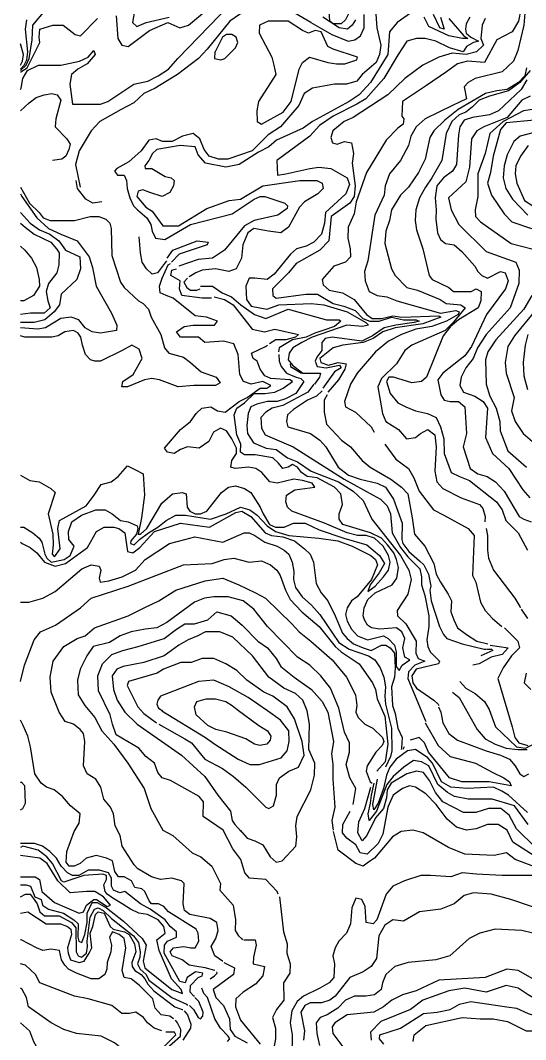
# Model space of a CAD drawing. Extents: x 3000 to 7000, y 3135 to 5000.
# Drawn here: x 3000 to 3377, y 3820 to 4580 of the extents above; entities that cross this region are included whole.
import ezdxf

# ---------------------------------------------------------------- set-up
doc = ezdxf.new("R2010")
doc.units = 0
doc.header["$MEASUREMENT"] = 0
doc.layers.add('TOPO_DIG', color=1, linetype='Continuous')

msp = doc.modelspace()

# ---------------------------------------------------------------- linework, layer by layer
at = {"layer": 'TOPO_DIG', "color": 1, "linetype": 'Continuous'}
for p, q in [((3373.0625, 4143, 34), (3373.3125, 4142, 34)), ((3312, 4070, 26), (3312.5625, 4069, 26)), ((3262.78125, 4011, 30), (3262.875, 4011, 30)), ((3233.65625, 3976, 34), (3233.75, 3976, 34)), ((3151.21875, 3878, 30), (3150.9375, 3878, 30)), ((3129.96875, 3852, 26), (3129.46875, 3852, 26)), ((3124.09375, 3846, 26), (3124.90625, 3845, 26))]:
    msp.add_line(p, q, dxfattribs=at)
at = {"layer": 'TOPO_DIG', "color": 3, "linetype": 'Continuous'}
for p, q in [((3346.4375, 4111, 28), (3347.5625, 4111, 28)), ((3302.25, 4058, 24), (3302.9375, 4057, 24)), ((3284.625, 4037, 24), (3284.5625, 4036, 24)), ((3286.5625, 4038, 24), (3285.6875, 4036, 24)), ((3165.125, 3895, 32), (3165.8125, 3894, 32)), ((3145.34375, 3871, 28), (3145.15625, 3871, 28)), ((3120.875, 3842, 28), (3121.34375, 3842, 28))]:
    msp.add_line(p, q, dxfattribs=at)
at = {"layer": 'TOPO_DIG', "color": 1, "linetype": 'Continuous'}
for points, elevation in [([(3230.5625, 4588), (3232.34375, 4595), (3235.5, 4600), (3240.53125, 4606), (3245.53125, 4609), (3248.65625, 4610), (3249.875, 4608), (3247.59375, 4602), (3246.96875, 4591), (3244.96875, 4585), (3242.75, 4581), (3239.5625, 4578), (3233.59375, 4578), (3231.25, 4580), (3230.5625, 4588)], 22), ([(3071.625, 4584), (3072.71875, 4567), (3075.84375, 4562), (3080.53125, 4561), (3096.5, 4573), (3110.15625, 4579), (3119.09375, 4575), (3125.5625, 4577), (3143.71875, 4592)], 22), ([(3264.90625, 4592), (3266.3125, 4575), (3269.3125, 4562), (3268.28125, 4555), (3265.8125, 4549), (3255.3125, 4540), (3251.25, 4535), (3243.53125, 4533), (3234.59375, 4533), (3218.21875, 4530), (3212.0625, 4526), (3208.09375, 4517), (3194.25, 4501), (3185.03125, 4495), (3173.0625, 4483), (3164.4375, 4480), (3154.96875, 4477), (3148.03125, 4477), (3140.96875, 4479), (3137.25, 4484)], 22), ([(3373.75, 4589), (3372, 4580), (3367.375, 4572), (3355.9375, 4566), (3346.65625, 4549), (3334.09375, 4550), (3326.625, 4548), (3318.34375, 4542), (3303.3125, 4532), (3285.5, 4520), (3284.96875, 4509), (3286.4375, 4507), (3286.03125, 4503), (3281.84375, 4500), (3273.25, 4491), (3258.59375, 4467), (3250.90625, 4445), (3249.21875, 4436), (3244.78125, 4426), (3244.59375, 4418), (3246.40625, 4410), (3246.5625, 4404), (3242.96875, 4400), (3234.125, 4397), (3225.4375, 4387), (3226.0625, 4383), (3230.65625, 4379), (3240.625, 4377), (3249.4375, 4372), (3258.46875, 4361), (3262.75, 4358), (3269.75, 4358), (3278.25, 4360), (3284.90625, 4359), (3312.6875, 4360), (3314.0625, 4359), (3300.625, 4354), (3279.875, 4351), (3270.84375, 4348), (3263.5625, 4343), (3256.15625, 4340), (3240.875, 4338), (3233.625, 4336), (3223.71875, 4328), (3224.34375, 4325), (3230.0625, 4323), (3237.46875, 4325), (3243.3125, 4324), (3242.375, 4320), (3237.53125, 4312), (3229.65625, 4303)], 30), ([(3000, 4542), (3000.21875, 4542), (3005.1875, 4545), (3014.65625, 4564), (3013.96875, 4568), (3014.5, 4574), (3024.28125, 4577), (3031.90625, 4577), (3040.9375, 4570), (3044.9375, 4569), (3057.53125, 4582)], 22), ([(3335.78125, 4583), (3333, 4578), (3332.40625, 4574), (3332.96875, 4571), (3336.5625, 4568), (3342.09375, 4565), (3338.4375, 4564), (3333.25, 4561), (3330.78125, 4557), (3320.65625, 4560), (3310.3125, 4565), (3302.375, 4567), (3295.96875, 4567), (3288.75, 4565), (3282.125, 4555), (3271.4375, 4537), (3257.9375, 4522), (3251.25, 4518), (3233.71875, 4509), (3223.40625, 4502), (3216.25, 4494), (3191.625, 4476), (3192.125, 4465), (3198.28125, 4466), (3216.28125, 4470), (3222.875, 4471), (3231.84375, 4470), (3238.96875, 4466), (3244.09375, 4463), (3245.78125, 4458), (3243.125, 4451), (3227.96875, 4437), (3227.125, 4429), (3225, 4421), (3219.28125, 4415), (3213.46875, 4412), (3206.28125, 4410), (3201.8125, 4406), (3189.625, 4391), (3184.34375, 4387), (3175.03125, 4388), (3170.875, 4388), (3168.40625, 4382), (3168.90625, 4372), (3172.375, 4367), (3184, 4365), (3193.03125, 4368), (3217.1875, 4369), (3226.71875, 4368), (3244.03125, 4363), (3258, 4355), (3260, 4353), (3255.4375, 4352), (3243.9375, 4353), (3218.0625, 4344), (3210.3125, 4340), (3203.53125, 4336), (3200.75, 4332), (3199.9375, 4327), (3203.1875, 4323), (3210.9375, 4317), (3219.65625, 4317), (3224.28125, 4317), (3223.34375, 4314), (3219.59375, 4309)], 26), ([(3313.90625, 4583), (3316.625, 4574), (3313.3125, 4575), (3308.53125, 4585)], 22), ([(3000, 4544), (3002.75, 4547), (3004.71875, 4551), (3005.5625, 4557), (3003.71875, 4574), (3004.75, 4581)], 26), ([(3210.6875, 4573), (3200.03125, 4580), (3192.5, 4580), (3185.03125, 4580), (3178.625, 4577), (3178.375, 4571), (3187.8125, 4553), (3189.28125, 4547)], 22), ([(3145.1875, 4557), (3144.96875, 4552), (3149.625, 4551), (3152.8125, 4552), (3160.625, 4560), (3162.4375, 4564), (3161.25, 4568), (3158.03125, 4570), (3154.03125, 4570), (3151.09375, 4568), (3145.0625, 4556)], 22), ([(3189.28125, 4547), (3190.75, 4540), (3177.9375, 4520), (3176.6875, 4513), (3176.875, 4505), (3180.1875, 4503), (3196.1875, 4512), (3202.34375, 4520), (3208.15625, 4544), (3210.84375, 4549), (3215.84375, 4553), (3229.65625, 4549), (3236.09375, 4548), (3242.34375, 4548), (3251.375, 4551), (3251.78125, 4553), (3233.6875, 4559), (3229.625, 4561), (3224.6875, 4572), (3220.15625, 4573), (3215.25, 4571), (3210.6875, 4573)], 22), ([(3378, 4545), (3376.78125, 4539), (3372.125, 4534), (3363.6875, 4529), (3355.78125, 4528), (3347.5, 4526), (3327.125, 4514), (3317, 4506), (3308.9375, 4498), (3305.75, 4493), (3302.25, 4477), (3297.375, 4467), (3289.84375, 4456), (3284.03125, 4450), (3277.28125, 4439), (3275.8125, 4431), (3273.03125, 4423), (3272.34375, 4414), (3277.125, 4395), (3280.03125, 4390), (3288.5625, 4381), (3296.71875, 4379), (3313.5, 4372), (3318.125, 4369), (3328.90625, 4368), (3332.1875, 4366), (3323.40625, 4355), (3317.3125, 4349), (3292.375, 4338), (3287.21875, 4334), (3280.875, 4324), (3269.65625, 4313), (3267, 4307), (3270.46875, 4287), (3272.96875, 4281), (3282.375, 4275), (3288.3125, 4268), (3295.1875, 4269), (3298.875, 4272), (3304.375, 4275), (3309.6875, 4271), (3310.625, 4262), (3309.625, 4244), (3311.09375, 4236), (3315.6875, 4231), (3329.25, 4224), (3342.96875, 4219), (3345.46875, 4216), (3347.1875, 4210), (3346.8125, 4206)], 34), ([(3378.34375, 4536), (3374.15625, 4529), (3357.0625, 4513), (3350.375, 4510), (3337.71875, 4508), (3331.5625, 4506), (3328.375, 4501), (3327.1875, 4495), (3325.8125, 4473), (3322.875, 4468), (3316.15625, 4463), (3311.0625, 4457), (3309.75, 4448), (3310.65625, 4439), (3310.4375, 4432), (3311.59375, 4422), (3313.8125, 4417), (3317.5625, 4414), (3324.125, 4413), (3329.875, 4408), (3339.5625, 4397), (3341.75, 4393), (3344.75, 4390), (3349, 4388), (3358.6875, 4393), (3362.1875, 4392), (3364.4375, 4386), (3362.34375, 4380), (3348.21875, 4361), (3336.875, 4337), (3331.90625, 4330), (3315.5, 4317), (3311.71875, 4312), (3314.15625, 4301), (3316.4375, 4297), (3320.9375, 4296), (3327.15625, 4296), (3332.0625, 4292), (3333.125, 4272), (3330.84375, 4262), (3336.09375, 4246), (3341.59375, 4242), (3348.625, 4240), (3355, 4236), (3361.4375, 4229), (3372.65625, 4210), (3376.15625, 4208), (3381.5625, 4206)], 38), ([(3382.59375, 4514), (3375.84375, 4513), (3360.59375, 4505), (3350.6875, 4496), (3347.0625, 4481), (3341.75, 4466), (3341.75, 4449), (3339.8125, 4439), (3339.84375, 4434), (3343.625, 4430), (3366.59375, 4414), (3382.0625, 4410)], 42), ([(3388.5625, 4498), (3373.4375, 4494), (3368.5625, 4490), (3363.5625, 4480), (3361.28125, 4472), (3360.75, 4463), (3362.5625, 4455), (3367.65625, 4447), (3379.15625, 4435)], 46), ([(3137.25, 4484), (3134.0625, 4492), (3128.96875, 4496), (3121.125, 4494), (3113.34375, 4490), (3106.15625, 4490), (3101.3125, 4492), (3095.9375, 4491), (3090.3125, 4483), (3081.09375, 4475), (3072.15625, 4470), (3070.1875, 4468), (3072.4375, 4465), (3077.53125, 4465), (3079.3125, 4461), (3079.875, 4455), (3081.8125, 4448), (3084.53125, 4442), (3087.4375, 4439), (3094.375, 4433)], 22), ([(3000, 4451), (3001.09375, 4449), (3012.3125, 4433), (3021, 4425), (3030.3125, 4421), (3042.46875, 4416), (3051.28125, 4404), (3053.78125, 4396), (3056.6875, 4382), (3068.0625, 4362), (3072.09375, 4353), (3071.875, 4349), (3059.78125, 4347), (3053.5625, 4348), (3048.34375, 4351), (3043.65625, 4357), (3038, 4359), (3030.3125, 4358), (3018.78125, 4351), (3013.0625, 4350), (3000, 4351)], 22), ([(3094.46875, 4433), (3097.53125, 4428), (3098.375, 4423), (3100.9375, 4418), (3108, 4417), (3127.125, 4428), (3158.125, 4436), (3174.75, 4447), (3179.0625, 4449), (3182.53125, 4449), (3197.625, 4444), (3199.65625, 4442), (3199.25, 4440), (3192.3125, 4435), (3174.6875, 4431), (3167.375, 4427), (3152.375, 4409), (3143.46875, 4403), (3132.6875, 4402), (3118.34375, 4397)], 22), ([(3000, 4429), (3003.65625, 4426), (3010.1875, 4421), (3022.75, 4415), (3027, 4410), (3029.0625, 4407), (3028.65625, 4398), (3027.3125, 4392), (3021.125, 4384), (3019.1875, 4378), (3020.40625, 4371), (3022.3125, 4366), (3017.75, 4362), (3007.5625, 4362), (3000, 4361)], 26), ([(3142.875, 4373), (3135.71875, 4373), (3120.5, 4375), (3118.9375, 4380), (3119.25, 4386), (3112.40625, 4390), (3113.25, 4394), (3116.6875, 4395)], 22), ([(3144.78125, 4374), (3152.40625, 4372), (3158.84375, 4368), (3173.25, 4350), (3182.46875, 4348), (3189.96875, 4350), (3207.71875, 4346), (3205.4375, 4344), (3198.40625, 4342), (3190.875, 4342), (3186.03125, 4339)], 22), ([(3382, 4375), (3376, 4365), (3355.09375, 4342), (3349.1875, 4333), (3347.375, 4327), (3347.84375, 4309), (3350.75, 4300), (3355.5, 4291), (3358.125, 4281), (3358.46875, 4274), (3364.0625, 4259), (3377.96875, 4247)], 42), ([(3379.15625, 4346), (3377.15625, 4338), (3375.59375, 4325), (3376.09375, 4315), (3378.75, 4305)], 46), ([(3000, 4202), (3002.6875, 4202), (3009.28125, 4198), (3014, 4194), (3016.09375, 4191), (3018.1875, 4182), (3019.6875, 4179), (3022.9375, 4176), (3032.75, 4178), (3037.1875, 4181), (3040.15625, 4188), (3036.3125, 4193), (3035.90625, 4199), (3038.34375, 4206), (3045.75, 4211), (3056.4375, 4215), (3063.40625, 4215), (3068.59375, 4212), (3074.8125, 4207), (3080.5, 4206), (3087.125, 4203), (3087.84375, 4201), (3086.71875, 4197), (3082.625, 4192), (3082.15625, 4190), (3085.09375, 4189), (3088.90625, 4193), (3095.65625, 4198), (3102.6875, 4202), (3108.96875, 4207), (3116.09375, 4211), (3123.3125, 4211), (3142.0625, 4208), (3153.625, 4212), (3164.5, 4217), (3171.40625, 4215), (3176.9375, 4211), (3184.46875, 4203), (3190.65625, 4199), (3200.625, 4196), (3223, 4194), (3237.125, 4192), (3247.8125, 4188), (3261.6875, 4181), (3265.1875, 4178), (3266.75, 4174), (3262.34375, 4163), (3251.59375, 4150), (3247.4375, 4147), (3244, 4142), (3242.75, 4137), (3244.09375, 4132), (3247.40625, 4126), (3251.84375, 4121), (3259.3125, 4118), (3271.25, 4121), (3274.625, 4119), (3279.4375, 4114), (3280.8125, 4109), (3280.8125, 4098), (3282.9375, 4095), (3285.1875, 4099), (3290.8125, 4103), (3287.1875, 4105), (3285.65625, 4112), (3287.125, 4119), (3284.875, 4124), (3280.9375, 4127), (3268.46875, 4126), (3262.3125, 4127), (3259.375, 4129), (3257.03125, 4133), (3255.96875, 4136), (3256.71875, 4142), (3259.4375, 4148), (3265.0625, 4153), (3277.6875, 4159), (3281.21875, 4164), (3282.4375, 4172), (3280.875, 4178), (3278.84375, 4183), (3274.28125, 4189), (3269.8125, 4194), (3261.625, 4198), (3240.78125, 4204), (3238.25, 4208), (3238.125, 4212), (3240.53125, 4219), (3239.34375, 4227), (3234.71875, 4232), (3221.71875, 4239), (3214.34375, 4240), (3210.0625, 4243), (3207.125, 4247), (3203.15625, 4249), (3200.0625, 4247), (3195.9375, 4246), (3192.8125, 4250), (3188.5625, 4254), (3175.375, 4256), (3167.4375, 4256), (3164.46875, 4258), (3164.75, 4264), (3161.71875, 4271), (3159.59375, 4286), (3161.625, 4291), (3167.5, 4295), (3174.59375, 4302), (3182.71875, 4302), (3190.1875, 4303), (3196.3125, 4306), (3203.34375, 4311), (3201.1875, 4312), (3187.1875, 4313), (3182.6875, 4315), (3179.0625, 4320), (3176.90625, 4326), (3173.84375, 4328), (3172.53125, 4332), (3183.0625, 4337), (3184.53125, 4338)], 22), ([(3201.625, 4324), (3201.875, 4322), (3209.875, 4317)], 26), ([(3219.09375, 4309), (3214.625, 4303), (3196.09375, 4293), (3188.03125, 4291), (3183.375, 4288), (3179.71875, 4284), (3180, 4276), (3182.9375, 4271), (3203.75, 4262), (3241.96875, 4238), (3263.5625, 4226), (3268.9375, 4223), (3273.875, 4218), (3276.59375, 4212), (3277.625, 4198), (3283.875, 4187), (3289.5, 4180), (3298.3125, 4171), (3299.71875, 4165), (3299.75, 4159), (3302.09375, 4151), (3305.1875, 4136), (3305, 4128), (3303.65625, 4118), (3304.375, 4113), (3306.15625, 4109), (3313.03125, 4102), (3312.3125, 4100), (3295.625, 4096), (3292.4375, 4091), (3293.15625, 4086), (3296, 4082), (3308.9375, 4073), (3312, 4070)], 26), ([(3229.125, 4301), (3226.96875, 4297), (3226.8125, 4288), (3228.6875, 4279), (3239.9375, 4267), (3246.6875, 4262), (3255.1875, 4252), (3261.375, 4247), (3276.6875, 4238), (3284.625, 4232), (3289.46875, 4227), (3292.6875, 4209), (3294.28125, 4197), (3302.15625, 4188), (3308.84375, 4175), (3310.625, 4167), (3313.9375, 4161), (3319.5625, 4152), (3322.03125, 4147), (3321.5625, 4139), (3323.75, 4133), (3326.625, 4127), (3333.1875, 4122), (3341, 4117), (3349.125, 4115)], 30), ([(3347.9375, 4201), (3348.875, 4196), (3348.8125, 4185), (3349.71875, 4179), (3353.34375, 4170), (3369.4375, 4149), (3373.0625, 4143)], 34), ([(3000, 4146), (3006.40625, 4146), (3016.71875, 4149), (3026.03125, 4154), (3045.84375, 4171), (3052.96875, 4174), (3058.9375, 4173), (3060.1875, 4170), (3058.84375, 4164), (3059.5625, 4161), (3066.125, 4162), (3075.9375, 4165), (3086.0625, 4170), (3093.25, 4178), (3111.375, 4190), (3122.8125, 4193), (3130.375, 4195), (3151.28125, 4191), (3167.09375, 4198), (3170.9375, 4198), (3175.03125, 4196), (3182.71875, 4191), (3191.75, 4188), (3197, 4185), (3200.625, 4182), (3202.9375, 4176), (3204.3125, 4169), (3204.0625, 4163), (3205.46875, 4157), (3210.375, 4150), (3217.4375, 4144), (3223.625, 4137), (3237.90625, 4116), (3245.65625, 4111), (3260.125, 4106), (3264.8125, 4103), (3268.8125, 4097), (3271.5625, 4090), (3272.8125, 4083), (3272.1875, 4076), (3272.6875, 4070), (3277.3125, 4052), (3277.4375, 4035), (3276.5625, 4031), (3272.78125, 4023)], 26), ([(3150.9375, 3878), (3145.3125, 3882), (3142.625, 3889), (3146.03125, 3895), (3147.71875, 3901), (3146.75, 3907), (3141.6875, 3910), (3126.46875, 3913), (3122.625, 3916), (3121.65625, 3921), (3122.4375, 3936), (3120.375, 3938), (3113.25, 3940), (3104.75, 3939), (3098, 3941), (3087.84375, 3947), (3085.0625, 3950), (3076.03125, 3964), (3074.5, 3972), (3070.75, 3979), (3069.5, 3988), (3067.375, 3993), (3062.25, 3999), (3060, 4008), (3056.34375, 4014), (3049.78125, 4018), (3047.15625, 4024), (3048.125, 4042), (3047.0625, 4048), (3044.5625, 4051), (3039.65625, 4055), (3033.5, 4057), (3029, 4064), (3023.03125, 4079), (3022.34375, 4090), (3024.59375, 4102), (3032.40625, 4113), (3042.34375, 4119), (3048.3125, 4121), (3055.4375, 4127), (3080.40625, 4136), (3092.5625, 4142), (3103.4375, 4147), (3116.15625, 4155), (3138.09375, 4162), (3151.28125, 4164), (3163.25, 4159), (3175.6875, 4153), (3183, 4149), (3202.875, 4130), (3208.15625, 4124), (3216.90625, 4117), (3232.8125, 4103), (3243.59375, 4090), (3250.25, 4077), (3251.21875, 4069), (3250.5, 4064), (3252.25, 4060), (3257.34375, 4055), (3263.375, 4052), (3270.4375, 4045), (3271.375, 4042), (3270.1875, 4039), (3265.40625, 4034), (3259, 4024), (3258.1875, 4020), (3261.375, 4012), (3262.78125, 4011)], 30), ([(3374.09375, 4141), (3378.84375, 4134)], 34), ([(3192.625, 3928), (3191.84375, 3930), (3183.46875, 3939), (3171.25, 3940), (3167.65625, 3944), (3164.5625, 3954), (3158.6875, 3962), (3151.5625, 3976), (3136.625, 3986), (3136.71875, 3997), (3133.59375, 4001), (3112.21875, 4013), (3105.9375, 4015), (3102.75, 4019), (3100.125, 4026), (3093.71875, 4031), (3088.5, 4037), (3071.625, 4047), (3068.8125, 4055), (3067.15625, 4062), (3058.34375, 4080), (3057.90625, 4091), (3061.28125, 4100), (3068.375, 4107), (3076.625, 4110), (3087.875, 4113), (3107.34375, 4119), (3116.5, 4126), (3122.75, 4130), (3130.09375, 4130), (3140.03125, 4133), (3146.78125, 4139), (3157.53125, 4136), (3165.5625, 4129), (3177.4375, 4117), (3184.5625, 4112), (3191.0625, 4104), (3194.59375, 4098), (3204.53125, 4090), (3217.53125, 4081), (3225.5, 4072), (3229.71875, 4064), (3233.78125, 4042), (3232.40625, 4033), (3233.4375, 4025), (3233.46875, 4014), (3234.9375, 3993), (3232.71875, 3983), (3233.65625, 3976)], 34), ([(3351, 4114), (3364.25, 4112), (3360, 4107), (3351.75, 4105), (3342.6875, 4100), (3337.90625, 4099)], 30), ([(3103.4375, 4055), (3122.9375, 4044), (3127.9375, 4041), (3137.8125, 4029), (3150.875, 4022), (3159.1875, 4016), (3168.5, 4008), (3183.25, 3993), (3185.65625, 3992), (3189.1875, 3994), (3191.3125, 4002), (3191.3125, 4010), (3193.5, 4015), (3200.5625, 4020), (3207.65625, 4023), (3211.875, 4032), (3210.5625, 4042), (3204.6875, 4059), (3199.25, 4068), (3188.625, 4076), (3181.8125, 4079), (3169.0625, 4088), (3161.75, 4095), (3153.4375, 4100), (3144.4375, 4104), (3135.75, 4104), (3127.5, 4101), (3119.90625, 4101), (3106.875, 4096), (3102.1875, 4093), (3080.875, 4087), (3079.875, 4084), (3087.625, 4068), (3092.25, 4063), (3101.78125, 4056)], 38), ([(3328.375, 4087), (3332.75, 4082), (3339.65625, 4078), (3346.59375, 4072), (3350.0625, 4066), (3354.9375, 4053), (3370.5, 4038), (3377.40625, 4037), (3387.0625, 4042)], 30), ([(3377.6875, 4093), (3376.4375, 4086), (3381.40625, 4081)], 34), ([(3161.90625, 4066), (3178.03125, 4054), (3184.6875, 4050), (3187.125, 4046), (3186.53125, 4043), (3184.21875, 4040), (3178.875, 4039), (3174.8125, 4040), (3168.53125, 4044), (3154.15625, 4049), (3146, 4051), (3139.9375, 4054), (3131.21875, 4062), (3130, 4068), (3131.875, 4072), (3138.65625, 4074), (3145.8125, 4074), (3153.4375, 4072), (3158.1875, 4069), (3161.8125, 4066)], 42), ([(3312.375, 4068), (3314.125, 4064), (3315.5625, 4056), (3319.96875, 4048), (3326.5625, 4043), (3347.84375, 4035), (3358.65625, 4032), (3365.25, 4029), (3369.59375, 4024), (3373.125, 4018), (3376.125, 4016), (3379.75, 4018)], 26), ([(3378.84375, 3989), (3364.65625, 4002), (3359.75, 4005), (3353.4375, 4008), (3334.0625, 4007), (3321.5, 4008), (3314.5, 4012), (3307.8125, 4026), (3304.40625, 4030), (3295.0625, 4036), (3289.09375, 4035), (3280.8125, 4029), (3276.0625, 4023), (3273.40625, 4017), (3271.28125, 4007), (3267.25, 3996), (3263.9375, 3991), (3263.25, 3995), (3266.65625, 4014)], 26), ([(3384.6875, 3963), (3370.46875, 3977), (3365, 3987), (3358.875, 3992), (3349.6875, 3992), (3340.25, 3989), (3331, 3989), (3315.53125, 3997), (3310.1875, 4004), (3305.53125, 4013), (3301.1875, 4019), (3295.8125, 4020), (3288.625, 4018), (3276.875, 4011), (3273.875, 4006), (3273.5, 4000), (3271.21875, 3992), (3265.3125, 3985), (3258.6875, 3972), (3255.375, 3968), (3252.125, 3974), (3252.84375, 3982), (3257.40625, 3992), (3261.84375, 4008)], 30), ([(3000, 3991), (3001.8125, 3992), (3003.84375, 3996), (3003.34375, 4009), (3000.65625, 4012), (3000, 4011)], 26), ([(3385.40625, 3948), (3369.53125, 3954), (3363.09375, 3959), (3353.875, 3957), (3332, 3958), (3319.71875, 3963), (3300.875, 3974), (3293.1875, 3976), (3284.5, 3975), (3277.84375, 3971), (3264.4375, 3955), (3259.96875, 3952), (3255.96875, 3949), (3250.5, 3951), (3237.28125, 3961), (3233.875, 3975)], 34), ([(3129.46875, 3852), (3126.75, 3855), (3126.96875, 3860), (3132.875, 3866), (3135.78125, 3867), (3136.1875, 3869), (3130.71875, 3870), (3124.6875, 3866), (3123.09375, 3862), (3119, 3863), (3107.34375, 3884), (3107.59375, 3890), (3109.9375, 3893), (3116.65625, 3896), (3116.71875, 3900), (3112, 3904), (3108.21875, 3909), (3096.84375, 3917), (3089.84375, 3921), (3078.09375, 3930), (3074.40625, 3929), (3069.53125, 3931), (3068.0625, 3934), (3068.15625, 3940), (3065.90625, 3944), (3059.03125, 3946), (3050.75, 3946), (3043.625, 3942), (3039.03125, 3942), (3035.1875, 3944), (3030.5, 3949), (3026.875, 3955), (3021.9375, 3960), (3016.40625, 3964), (3010.625, 3966), (3002.3125, 3966), (3000, 3966)], 26), ([(3000, 3941), (3002.46875, 3941), (3010.9375, 3941), (3014.40625, 3939), (3016, 3930), (3025.53125, 3922), (3043.8125, 3914), (3047.21875, 3915), (3049.4375, 3920), (3054.8125, 3924), (3056.875, 3924), (3064.9375, 3919), (3067.4375, 3920), (3062.09375, 3926), (3055.71875, 3930), (3049.40625, 3930), (3037.25, 3929), (3028, 3938), (3020.03125, 3951), (3014.625, 3955), (3000, 3957)], 22), ([(3000, 3926), (3003.78125, 3928), (3007.375, 3928), (3010.28125, 3924), (3012.625, 3921), (3014.625, 3915), (3017.96875, 3912), (3029.0625, 3912), (3038.3125, 3907), (3041.34375, 3903), (3041.625, 3885), (3043.0625, 3882), (3045.78125, 3881), (3049.46875, 3884), (3050.25, 3889), (3049.78125, 3893), (3052.03125, 3911), (3055.40625, 3917), (3058.125, 3918), (3061.8125, 3916), (3068.03125, 3910), (3084.5, 3897), (3088.1875, 3892), (3089.375, 3885), (3089.3125, 3881), (3087.375, 3876), (3089.46875, 3872), (3093.84375, 3868), (3096.0625, 3864), (3113.125, 3851), (3124.09375, 3846)], 26), ([(3396.59375, 3914), (3366.34375, 3924), (3351.5625, 3928), (3338.5, 3929), (3331.5625, 3927), (3323.96875, 3921), (3314.0625, 3917), (3298.15625, 3915), (3286.09375, 3908), (3278.28125, 3909), (3272.25, 3905), (3267.71875, 3897), (3266, 3880), (3262.09375, 3874), (3256.125, 3870), (3246.09375, 3866), (3235.25, 3852), (3231.25, 3849), (3224.90625, 3847), (3216.5, 3847), (3212.5, 3845), (3209.40625, 3840), (3212.125, 3826), (3211.59375, 3819)], 38), ([(3193.65625, 3926), (3196.46875, 3900), (3199.34375, 3891), (3199, 3884), (3201.625, 3876), (3201.1875, 3869), (3196.65625, 3862), (3196.6875, 3849), (3191.4375, 3842), (3188.375, 3836), (3190.59375, 3828), (3190.625, 3820), (3187.625, 3804)], 34), ([(3114.375, 3835), (3111.625, 3837), (3105.09375, 3838), (3100.71875, 3843), (3098.84375, 3850), (3088.875, 3860), (3082.8125, 3865), (3077.5, 3866), (3076.125, 3871), (3078.8125, 3888), (3077.5, 3895), (3073.71875, 3898), (3068.75, 3900), (3066.625, 3896), (3068.125, 3890), (3067.59375, 3885), (3064.8125, 3877), (3064.46875, 3872), (3063, 3868), (3058.6875, 3865), (3052.9375, 3865), (3041.96875, 3869), (3035.84375, 3872), (3033.25, 3875), (3030.625, 3879), (3029.21875, 3886), (3022.75, 3887), (3016.84375, 3886), (3011.96875, 3888), (3000.5625, 3894), (3000, 3894)], 30), ([(3152, 3877), (3159.96875, 3873), (3159.3125, 3868), (3144, 3857), (3146.125, 3851), (3151.6875, 3845), (3156.1875, 3835), (3156.78125, 3827), (3160.1875, 3822), (3169.4375, 3817)], 30), ([(3141.84375, 3865), (3145.0625, 3867), (3146.90625, 3869), (3146.625, 3870)], 28), ([(3467.875, 3819), (3461.53125, 3823), (3453.40625, 3830), (3444.0625, 3836), (3431.625, 3841), (3420.5625, 3844), (3401.875, 3851), (3393.8125, 3856), (3382.71875, 3865), (3371.84375, 3871), (3363.4375, 3872), (3347.0625, 3866), (3312.46875, 3864), (3295.59375, 3856), (3285.4375, 3853), (3277.5, 3849), (3271.25, 3844), (3264.125, 3840), (3244.15625, 3838), (3234.9375, 3832), (3232.9375, 3829), (3233.4375, 3824), (3240.875, 3814)], 42), ([(3094.8125, 3811), (3085.96875, 3812), (3077.75, 3811), (3070.25, 3817), (3060.375, 3822), (3041.90625, 3824), (3032.4375, 3827), (3023.03125, 3832), (3006.1875, 3844), (3004.46875, 3851), (3001.28125, 3857), (3000, 3858)], 34), ([(3126.21875, 3845), (3129.21875, 3842), (3132.8125, 3836), (3134.46875, 3835), (3136.3125, 3837), (3136.5625, 3840), (3133.3125, 3848), (3130.3125, 3851)], 26), ([(3154.78125, 3818), (3156.46875, 3820), (3155.25, 3822), (3149.5, 3828), (3145.375, 3835), (3139.71875, 3851), (3136.9375, 3854), (3135.5, 3858)], 28), ([(3271.53125, 3816), (3268.1875, 3820), (3268.53125, 3823), (3284, 3828), (3301.03125, 3839), (3311.375, 3840), (3320.9375, 3842), (3327.9375, 3846), (3336.4375, 3848), (3363.28125, 3844), (3370.6875, 3843), (3379.25, 3839), (3401.65625, 3832), (3412.9375, 3826), (3430.59375, 3819)], 46), ([(3122.4375, 3841), (3124.75, 3838), (3127.21875, 3831), (3127, 3828), (3121.4375, 3819)], 28), ([(3107.1875, 3811), (3119.5, 3822), (3119.9375, 3827), (3117.34375, 3832), (3115.78125, 3834)], 30)]:
    msp.add_lwpolyline(points, dxfattribs=dict(at, elevation=elevation))
at = {"layer": 'TOPO_DIG', "color": 3, "linetype": 'Continuous'}
for points, elevation in [([(3000, 4529), (3000.6875, 4530), (3001.71875, 4537), (3005.40625, 4543), (3013.4375, 4547), (3030.28125, 4547), (3044.09375, 4550), (3050.75, 4553), (3054.84375, 4558), (3055.78125, 4555), (3049.8125, 4548), (3042.96875, 4544), (3038.09375, 4540), (3037.0625, 4533), (3039.03125, 4518), (3049.75, 4518), (3059.84375, 4518), (3065.375, 4520), (3084.6875, 4533), (3095.1875, 4535), (3102.84375, 4539), (3110.6875, 4544), (3117.6875, 4552), (3156.53125, 4592)], 20), ([(3216.90625, 4579), (3205.03125, 4586), (3196.6875, 4589), (3190.28125, 4590), (3180.625, 4590), (3171.875, 4589), (3163.59375, 4585), (3156.5, 4580), (3139.59375, 4559), (3133.15625, 4552), (3117.46875, 4540), (3100.78125, 4530), (3092.25, 4526), (3084.8125, 4519), (3075.3125, 4514), (3059.3125, 4505), (3053, 4498), (3043.90625, 4483), (3041.21875, 4473), (3044.625, 4456)], 20), ([(3085.5625, 4589), (3083.71875, 4579), (3086.96875, 4576), (3093.9375, 4579), (3111.125, 4583)], 24), ([(3000, 4543), (3004.4375, 4547), (3006.625, 4552), (3008.75, 4566), (3009.3125, 4577), (3018.59375, 4588)], 24), ([(3291.4375, 4586), (3281.4375, 4579), (3275.6875, 4572), (3274.5, 4555), (3261.59375, 4534), (3253.15625, 4525), (3245.5625, 4520), (3218.09375, 4505), (3211.28125, 4500), (3191.4375, 4491), (3185.625, 4486), (3177.8125, 4482), (3163.375, 4473), (3153.4375, 4471), (3138.25, 4474), (3132.8125, 4480)], 24), ([(3347.1875, 4582), (3344.875, 4577), (3343.84375, 4567), (3345.9375, 4562), (3340.78125, 4557), (3332.90625, 4555), (3322.5, 4556), (3312.6875, 4553), (3300.625, 4547), (3287.0625, 4537), (3274.5, 4525), (3248.6875, 4508), (3241.875, 4505), (3233.4375, 4498), (3231.875, 4493), (3233.0625, 4489), (3236.6875, 4488), (3242.21875, 4490), (3247.3125, 4489), (3248.875, 4481), (3247.90625, 4474), (3250.125, 4457), (3249.375, 4449), (3246.21875, 4444), (3232.21875, 4434), (3230.40625, 4416), (3223.78125, 4409), (3206, 4399), (3200.3125, 4392), (3188.375, 4380), (3188.53125, 4375), (3191.09375, 4373), (3213.1875, 4376), (3222, 4376), (3233.75, 4369), (3241.625, 4367), (3250.09375, 4364), (3255.71875, 4358), (3261, 4356), (3267.9375, 4356), (3277.21875, 4359), (3286.15625, 4357), (3295.53125, 4357), (3297.84375, 4356), (3294.0625, 4355), (3280.4375, 4353), (3271.8125, 4351), (3262.9375, 4345), (3254.96875, 4341), (3233, 4344), (3227.78125, 4343), (3225.0625, 4340), (3225.25, 4334), (3221.53125, 4329), (3220.3125, 4326), (3221.8125, 4322), (3228.4375, 4321), (3238.34375, 4323), (3239.59375, 4321), (3234.53125, 4318), (3226, 4306)], 28), ([(3216.90625, 4579), (3232.5625, 4570), (3244.84375, 4565), (3249.8125, 4566), (3254.09375, 4569), (3256.6875, 4575), (3256.84375, 4585)], 20), ([(3250.4375, 4581), (3247.9375, 4577), (3244.4375, 4574), (3238.03125, 4575), (3225.96875, 4583)], 20), ([(3376.90625, 4586), (3376.125, 4577), (3371.53125, 4558), (3368.4375, 4550), (3359.84375, 4542), (3339.78125, 4537), (3334.375, 4534), (3331.375, 4531), (3333.125, 4522), (3322.84375, 4517), (3302.3125, 4507), (3295.53125, 4501), (3291.71875, 4494), (3289.8125, 4487), (3283.96875, 4476), (3275.75, 4466), (3272.5625, 4457), (3271.625, 4450), (3264.84375, 4435), (3259.5, 4401), (3257.125, 4393), (3257.65625, 4386), (3260.65625, 4378), (3266.46875, 4375), (3273.75, 4374), (3281.125, 4371), (3313.8125, 4362), (3325.21875, 4364), (3327.75, 4363), (3327.03125, 4361), (3318.40625, 4356), (3307.25, 4352), (3295.3125, 4350), (3284.75, 4346), (3274.9375, 4341), (3265.25, 4333), (3251.625, 4317), (3246.5625, 4309), (3242.09375, 4296), (3242.78125, 4292), (3250.34375, 4288), (3262.125, 4277), (3264.34375, 4273)], 32), ([(3320.125, 4582), (3331.3125, 4569), (3334.3125, 4567), (3330.28125, 4567), (3320.0625, 4569), (3305.03125, 4576), (3301.5625, 4583)], 24), ([(3000, 4547), (3001.53125, 4550), (3002.4375, 4555), (3000, 4563)], 28), ([(3380.75, 4543), (3372.96875, 4534), (3364.625, 4528), (3350.3125, 4524), (3342.59375, 4521), (3337.6875, 4516), (3332.625, 4512), (3327.71875, 4510), (3322.1875, 4505), (3318.09375, 4496), (3314.75, 4476), (3307.3125, 4463), (3302.5, 4456), (3298.09375, 4448), (3295.5, 4439), (3294.84375, 4431), (3295.875, 4424), (3300.625, 4410), (3305.40625, 4390), (3307.5625, 4387), (3320, 4381), (3323.5, 4378), (3331, 4378), (3336.625, 4378), (3340.34375, 4380), (3344.1875, 4378), (3343.9375, 4371), (3341.9375, 4366), (3327.3125, 4357), (3321.40625, 4352), (3315.71875, 4345), (3303.40625, 4314), (3299.6875, 4311), (3292.5, 4310), (3278.65625, 4314), (3275.1875, 4314), (3273.5, 4311), (3276.25, 4302), (3281.875, 4295), (3287.8125, 4292), (3295.0625, 4289), (3304.0625, 4287), (3310.5, 4284), (3313.875, 4277), (3316.1875, 4268), (3316.46875, 4257), (3321.6875, 4243), (3327.9375, 4240), (3335.5625, 4237), (3355.5625, 4221), (3359.90625, 4215), (3362.6875, 4207), (3371.8125, 4198), (3378.90625, 4185)], 36), ([(3000, 4513), (3006.5, 4519), (3011.875, 4523), (3017.65625, 4525), (3023.5, 4526), (3027.5625, 4525), (3030.3125, 4521), (3026.4375, 4507), (3025.875, 4501), (3034.6875, 4492), (3037.21875, 4488), (3036.15625, 4484), (3033.875, 4479), (3030.96875, 4477), (3024.0625, 4476)], 20), ([(3380.875, 4524), (3374.5, 4521), (3363.625, 4508), (3346.21875, 4501), (3341.0625, 4498), (3337.09375, 4492), (3335.5625, 4471), (3332.6875, 4460), (3319.8125, 4448), (3321.6875, 4439), (3327.53125, 4428), (3347.875, 4408), (3369.96875, 4400), (3372.625, 4394), (3372.4375, 4384), (3365.90625, 4366), (3347.8125, 4346), (3341.40625, 4336), (3338.34375, 4328), (3332.625, 4321), (3329.21875, 4314), (3328.28125, 4308), (3330.9375, 4303), (3339.375, 4300), (3345.59375, 4296), (3348.90625, 4291), (3347.53125, 4269), (3352.625, 4257), (3364.875, 4246), (3375.25, 4230), (3380.5, 4224)], 40), ([(3384.03125, 4506), (3362.875, 4504), (3358.59375, 4499), (3353.09375, 4479), (3351.15625, 4467), (3348.8125, 4459), (3351.8125, 4450), (3361.5, 4436), (3367.125, 4430), (3381.875, 4425)], 44), ([(3132.8125, 4480), (3130.5, 4486), (3119.40625, 4487), (3102.03125, 4484), (3098.59375, 4481), (3096.0625, 4476), (3092.84375, 4472), (3093.28125, 4470), (3098.09375, 4470), (3108.21875, 4464), (3112.59375, 4463), (3114.8125, 4461), (3114.4375, 4457)], 24), ([(3379.3125, 4487), (3373.59375, 4479), (3370.15625, 4472), (3369.6875, 4466), (3370.75, 4459), (3376.6875, 4446), (3389.125, 4438)], 48), ([(3060.75, 4445), (3054, 4444), (3048.78125, 4447), (3042.625, 4455), (3041.5625, 4461)], 20), ([(3098.4375, 4438), (3106.34375, 4427), (3118.09375, 4427), (3139.34375, 4440), (3155.84375, 4446), (3164.3125, 4447), (3181.125, 4457), (3208.75, 4461), (3221.46875, 4461), (3225.4375, 4459), (3226.25, 4455), (3222.28125, 4451), (3212.28125, 4445), (3208.4375, 4441), (3200.1875, 4426), (3194.4375, 4422), (3185.375, 4423), (3174.46875, 4425), (3169.875, 4422), (3166.28125, 4413), (3165.25, 4403), (3161.1875, 4395), (3155.71875, 4393), (3145.8125, 4395), (3135.875, 4394), (3131.03125, 4392), (3126.03125, 4389)], 24), ([(3000, 4456), (3006.8125, 4444), (3014.0625, 4437), (3016.96875, 4433), (3022.375, 4431), (3040.4375, 4431), (3052.15625, 4434), (3058.6875, 4434), (3063.9375, 4432), (3066.78125, 4429), (3067.84375, 4425), (3068.4375, 4405), (3074.875, 4385), (3077.46875, 4381), (3088.3125, 4371), (3091.71875, 4369), (3095.75, 4365), (3097.6875, 4359), (3104.96875, 4346), (3107.75, 4336), (3110.8125, 4332), (3121.9375, 4329), (3127.09375, 4325), (3135, 4318), (3146.15625, 4314), (3149.1875, 4310), (3145.65625, 4308), (3129.6875, 4308), (3117.8125, 4307), (3104.03125, 4312), (3098.25, 4313), (3092.8125, 4312), (3080.125, 4307), (3075.90625, 4307), (3076.59375, 4311), (3084.15625, 4316), (3091.0625, 4328), (3088.75, 4335), (3083.3125, 4338), (3076.03125, 4334), (3059.90625, 4326), (3055.65625, 4326), (3052.28125, 4327), (3048.71875, 4331), (3046.375, 4338), (3045.0625, 4344), (3043.25, 4347), (3039.625, 4349), (3033.3125, 4348), (3028.3125, 4345), (3023.40625, 4344), (3003.3125, 4344), (3000, 4345)], 20), ([(3114.4375, 4457), (3111.75, 4452), (3106.03125, 4449), (3096.59375, 4452), (3091.46875, 4454), (3087.96875, 4453), (3087.03125, 4449), (3093.75, 4441), (3098.4375, 4438)], 24), ([(3000, 4437), (3007.25, 4429), (3014.1875, 4424), (3021.9375, 4421), (3028.71875, 4416), (3033.65625, 4409), (3044.40625, 4404), (3044.8125, 4395), (3042.15625, 4387), (3030.46875, 4376), (3029.28125, 4368), (3025.21875, 4363), (3018.1875, 4357), (3010.375, 4355), (3000, 4355)], 24), ([(3109.25, 4401), (3102.46875, 4392), (3098.53125, 4391), (3094.125, 4395), (3091.09375, 4400), (3089.75, 4407), (3088.75, 4419)], 20), ([(3109.75, 4403), (3113.875, 4409), (3131.9375, 4416), (3140.15625, 4415), (3139.625, 4413), (3118.625, 4406), (3112.90625, 4400)], 20), ([(3000, 4412), (3003.375, 4409), (3008.34375, 4403), (3012, 4396), (3014.09375, 4387), (3014.3125, 4382), (3009.75, 4375), (3002.65625, 4371), (3000, 4371)], 28), ([(3000, 4241), (3007.1875, 4237), (3013.9375, 4236), (3022.875, 4231), (3025.875, 4228), (3020.875, 4212), (3024.125, 4197), (3024.40625, 4189), (3023.75, 4182), (3025.375, 4180), (3029.78125, 4186), (3028, 4201), (3029.125, 4207), (3049.0625, 4218), (3055.15625, 4226), (3060.375, 4234), (3067.875, 4236), (3073.0625, 4240), (3080.125, 4248), (3086.0625, 4245), (3091.65625, 4242), (3092.8125, 4226), (3090.59375, 4209), (3088.0625, 4197), (3089.84375, 4197), (3094.5, 4201), (3105.5625, 4220), (3113.53125, 4227), (3120.8125, 4228), (3123.8125, 4227), (3124.6875, 4217), (3126.5625, 4214), (3130.59375, 4212), (3134.5, 4212), (3139.15625, 4214), (3150.1875, 4228), (3155.5, 4232), (3160.65625, 4233), (3167.4375, 4231), (3172.0625, 4228), (3179.1875, 4217), (3181.28125, 4212), (3186.0625, 4204), (3190.5, 4202), (3197.15625, 4202), (3203.90625, 4205), (3212.71875, 4205), (3223.09375, 4200), (3241.71875, 4194), (3258.8125, 4189), (3268.28125, 4181), (3271.90625, 4175), (3268.0625, 4168), (3261.34375, 4159), (3259.59375, 4154), (3264.96875, 4158), (3271.3125, 4165), (3275.09375, 4170), (3276.34375, 4176), (3275, 4181), (3270.875, 4188), (3264.4375, 4194), (3258.375, 4196), (3251.9375, 4196), (3244.0625, 4198), (3227.1875, 4205), (3202.875, 4214), (3199.53125, 4217), (3198.25, 4221), (3198.78125, 4226), (3205.0625, 4230), (3219.84375, 4232), (3218.03125, 4235), (3210.65625, 4237), (3204.25, 4238), (3191.875, 4235), (3186.25, 4236), (3180.28125, 4243), (3175.9375, 4246), (3170.34375, 4247), (3160.40625, 4246), (3157.21875, 4247), (3158, 4252), (3161.40625, 4257), (3161.375, 4261), (3157.90625, 4268), (3153.875, 4274), (3149.5625, 4276), (3144.15625, 4273), (3140.6875, 4266), (3133.4375, 4261), (3124.75, 4262), (3119.59375, 4260), (3114.875, 4257), (3109.90625, 4258), (3107.75, 4261), (3119.5625, 4275), (3127.15625, 4281), (3131.40625, 4287), (3135.5625, 4291), (3142.34375, 4292), (3147.125, 4289), (3153, 4288), (3163.53125, 4296), (3169.3125, 4299), (3179.1875, 4306), (3184, 4306), (3187.0625, 4308), (3181.03125, 4311), (3172.34375, 4309), (3166.65625, 4311), (3164, 4316), (3162.78125, 4331), (3159.4375, 4339), (3151.625, 4341), (3137.90625, 4340), (3133.0625, 4344), (3119.65625, 4344), (3116.6875, 4348), (3122.3125, 4352), (3128.96875, 4353), (3141.65625, 4353), (3145.09375, 4353), (3147.3125, 4356), (3139.09375, 4359), (3130.5, 4360), (3114.03125, 4373), (3108.96875, 4375), (3104.5, 4377), (3103.875, 4382), (3106, 4388), (3110.375, 4398), (3112.25, 4399)], 20), ([(3124.78125, 4388), (3122.15625, 4385), (3124.34375, 4381), (3127.0625, 4379), (3131.75, 4379), (3134.3125, 4380)], 24), ([(3134.65625, 4382), (3143.53125, 4382), (3150.8125, 4377), (3157.71875, 4374), (3164.75, 4368), (3174.96875, 4361), (3183.25, 4358), (3200, 4365), (3228.75, 4357), (3238.1875, 4357), (3239.3125, 4356), (3234.75, 4352), (3226, 4349), (3220.03125, 4347), (3213.375, 4344), (3203.375, 4342), (3193.375, 4336), (3192.8125, 4333)], 24), ([(3383.875, 4363), (3369.0625, 4345), (3364.125, 4337), (3362.1875, 4325), (3362.78125, 4317), (3368.78125, 4299), (3366.84375, 4289), (3369.65625, 4281), (3375.5625, 4272), (3386.09375, 4263)], 44), ([(3193.09375, 4331), (3193.21875, 4326), (3194.875, 4322), (3198.90625, 4317), (3206, 4314), (3209.4375, 4313), (3211.65625, 4311), (3205.75, 4302), (3198.03125, 4298), (3191.875, 4296), (3184.5625, 4296), (3176.6875, 4294), (3172.1875, 4292), (3170.1875, 4287), (3169.28125, 4278), (3169.71875, 4272), (3174.09375, 4265), (3183.59375, 4261), (3191.1875, 4260), (3199.625, 4254), (3207.0625, 4251), (3217.1875, 4244), (3237.71875, 4236), (3248.5625, 4229), (3255.9375, 4222), (3262.4375, 4208), (3283.9375, 4181), (3290.21875, 4170), (3291.9375, 4163), (3289.4375, 4152), (3281.5, 4140), (3281.59375, 4136), (3287.8125, 4130), (3295.625, 4117), (3295.3125, 4108), (3297.1875, 4104), (3302, 4102), (3294.625, 4099), (3289.84375, 4094), (3289.375, 4089), (3302.25, 4058)], 24), ([(3225.53125, 4304), (3221.21875, 4300), (3214.4375, 4297), (3203.9375, 4290), (3199.5625, 4286), (3198.84375, 4281), (3199.8125, 4277), (3216.8125, 4272), (3223.625, 4267), (3228.1875, 4262), (3237.4375, 4247), (3245.0625, 4241), (3253.9375, 4238), (3266.5625, 4235), (3272.625, 4232), (3278.8125, 4223), (3285.09375, 4205), (3284.96875, 4193), (3285.625, 4190), (3290.09375, 4184), (3298.03125, 4177), (3301.375, 4174), (3304.875, 4167), (3306.71875, 4158), (3305.90625, 4155), (3306.84375, 4147), (3313.125, 4128), (3316, 4122), (3318.5, 4119), (3330.03125, 4115), (3346.4375, 4111)], 28), ([(3272.125, 4264), (3280.5625, 4253), (3289.8125, 4246), (3293.9375, 4239), (3297.90625, 4229), (3308.6875, 4215), (3316.34375, 4211), (3334.5, 4201), (3338.875, 4196), (3337.6875, 4166), (3340.25, 4161), (3343.75, 4146), (3347.15625, 4140), (3352.78125, 4134), (3359.75, 4128)], 32), ([(3000, 4191), (3001.375, 4190), (3007.375, 4187), (3012.375, 4183), (3017.90625, 4176), (3025.90625, 4173), (3033.625, 4175), (3050.09375, 4187), (3056.875, 4199), (3062.5625, 4202), (3069.75, 4202), (3073.625, 4201), (3078.03125, 4198), (3079.9375, 4184), (3083.90625, 4183), (3089.3125, 4187), (3100.125, 4199), (3119.625, 4205), (3141.25, 4202), (3161, 4213), (3165.34375, 4214), (3172.21875, 4210), (3182.84375, 4198), (3187.6875, 4196), (3196.125, 4195), (3204.8125, 4192), (3212.125, 4186), (3216.5625, 4182), (3218.90625, 4176), (3221, 4160), (3224.75, 4153), (3229.6875, 4147), (3235.125, 4136), (3240.5, 4123), (3244.0625, 4119), (3248.84375, 4115), (3256.125, 4112), (3261.9375, 4110), (3269.71875, 4114), (3272.9375, 4114), (3276.25, 4112), (3279.46875, 4108), (3279.96875, 4097), (3279.40625, 4090), (3277.21875, 4083), (3277.9375, 4069), (3279.90625, 4063), (3282, 4052), (3285.1875, 4045), (3284.625, 4037)], 24), ([(3000, 4087), (3003.125, 4099), (3010.375, 4118), (3015.03125, 4124), (3026.1875, 4129), (3044.875, 4142), (3052.9375, 4149), (3080.625, 4158), (3121.78125, 4174), (3143.21875, 4175), (3152.1875, 4178), (3159.5, 4179), (3170.96875, 4176), (3180.1875, 4177), (3186.8125, 4174), (3191.53125, 4170), (3194.125, 4166), (3198.0625, 4155), (3201.5, 4148), (3210.125, 4139), (3223.28125, 4128), (3235.0625, 4113), (3239.6875, 4109), (3253.1875, 4100), (3263, 4086), (3265.21875, 4081), (3266.5625, 4074), (3272.25, 4061), (3274.5, 4040), (3272.375, 4027), (3266.375, 4020)], 28), ([(3248.65625, 3995), (3250.65625, 4007), (3246.1875, 4015), (3243.3125, 4025), (3245.75, 4034), (3245.78125, 4041), (3242.1875, 4049), (3237.875, 4067), (3231.53125, 4082), (3224.4375, 4091), (3216.15625, 4099), (3207.09375, 4105), (3184.53125, 4128), (3174.375, 4141), (3166.46875, 4147), (3155.09375, 4150), (3144.5, 4150), (3137.625, 4149), (3130.0625, 4146), (3109.375, 4131), (3101.90625, 4127), (3093.21875, 4126), (3082.78125, 4124), (3074.59375, 4121), (3066.46875, 4116), (3054.25, 4113), (3049.5625, 4106), (3044.59375, 4096), (3042.6875, 4088), (3043.0625, 4077), (3048.1875, 4069), (3055.5625, 4060), (3060.90625, 4050), (3069.8125, 4040), (3080.25, 4026), (3092.53125, 4007), (3097.4375, 3992), (3106.4375, 3976), (3113.875, 3972), (3128.25, 3959), (3134.78125, 3956), (3143.03125, 3949), (3149.59375, 3936), (3149, 3931), (3158.875, 3920), (3160.78125, 3909), (3160.4375, 3901), (3162.8125, 3897), (3165.125, 3895)], 32), ([(3361.71875, 4127), (3371.5, 4117), (3372.90625, 4112), (3366.9375, 4106), (3360.6875, 4097), (3356.71875, 4089), (3367.46875, 4053), (3369.28125, 4045), (3372.40625, 4041), (3379.03125, 4039)], 32), ([(3164.15625, 3976), (3169.375, 3970), (3175.0625, 3968), (3181, 3965), (3186.5, 3956), (3191, 3952), (3195.5, 3953), (3205.75, 3964), (3206.5625, 3971), (3205.84375, 3979), (3206.6875, 3986), (3216.875, 4006), (3219.625, 4017), (3220.03125, 4026), (3215.46875, 4036), (3215.9375, 4055), (3214.25, 4065), (3210.875, 4073), (3205.625, 4078), (3196.8125, 4082), (3185.6875, 4090), (3173.375, 4106), (3158.625, 4120), (3148.875, 4124), (3138.3125, 4124), (3132.46875, 4121), (3125.4375, 4118), (3118.46875, 4114), (3107.53125, 4106), (3092.25, 4101), (3076.71875, 4098), (3072.0625, 4096), (3068.6875, 4091), (3069.46875, 4081), (3072.25, 4073), (3078, 4064), (3087.34375, 4055), (3120.3125, 4032), (3137.875, 4016), (3147.59375, 4002), (3156.875, 3990), (3158.125, 3983), (3160.125, 3980), (3164.9375, 3975)], 36), ([(3348.09375, 4111), (3351.875, 4111), (3353, 4110), (3343.90625, 4106)], 28), ([(3105.5625, 4065), (3138.3125, 4045), (3145.25, 4040), (3162.6875, 4029), (3171.4375, 4025), (3178.53125, 4025), (3194.84375, 4030), (3199.3125, 4035), (3200.875, 4042), (3200.59375, 4050), (3194.28125, 4058), (3184.59375, 4065), (3170.1875, 4075), (3156, 4083), (3144.5625, 4088), (3133.15625, 4087), (3125.3125, 4084), (3104.78125, 4076), (3102.6875, 4073), (3102, 4070), (3103.0625, 4067), (3106.53125, 4065)], 40), ([(3322.78125, 4079), (3327.84375, 4075), (3341.3125, 4051), (3347.25, 4044), (3354.625, 4040), (3362.8125, 4037), (3371.5625, 4036), (3378.625, 4036)], 28), ([(3145.15625, 3871), (3138.09375, 3873), (3131.6875, 3874), (3126, 3875), (3120.8125, 3879), (3113.5, 3882), (3111.90625, 3885), (3114.4375, 3888), (3122.21875, 3889), (3127.3125, 3888), (3130.5, 3888), (3133.21875, 3893), (3132.75, 3899), (3131.28125, 3902), (3110.53125, 3915), (3107.125, 3919), (3103.28125, 3921), (3097.96875, 3921), (3096.1875, 3923), (3093.0625, 3930), (3090.8125, 3932), (3085.5, 3933), (3082.96875, 3938), (3077.5, 3941), (3073.34375, 3941), (3070.4375, 3945), (3068.78125, 3953), (3064.25, 3955), (3056.5625, 3957), (3049.25, 3955), (3044.6875, 3951), (3040.1875, 3949), (3036.46875, 3949), (3034.125, 3952), (3034.6875, 3960), (3040.0625, 3975), (3043.875, 3981), (3044.6875, 3988), (3037.46875, 3994), (3031.5, 4001), (3025.34375, 4006), (3019.4375, 4008), (3015.53125, 4011), (3010.75, 4018), (3007.625, 4038), (3005.5, 4046), (3002, 4054), (3000, 4058)], 28), ([(3302.3125, 4056), (3312.03125, 4039), (3321.09375, 4031), (3339.9375, 4026), (3352.8125, 4019), (3361.21875, 4015), (3365.3125, 4012), (3366.5, 4009), (3350.25, 4012), (3329.6875, 4012), (3320.625, 4015), (3304.75, 4034), (3301.78125, 4041), (3297.84375, 4045), (3291.1875, 4043)], 24), ([(3379.25, 3980), (3369, 3994), (3352.4375, 3999), (3334.5625, 3999), (3324.25, 4001), (3318.9375, 4004), (3311.75, 4010), (3305.125, 4024), (3299.75, 4027), (3293.75, 4028), (3286.375, 4023), (3278.46875, 4016), (3273.8125, 4010), (3266.03125, 3990), (3260.4375, 3983), (3259.71875, 3988), (3261.5625, 3996), (3262.21875, 4002), (3264.1875, 4011)], 28), ([(3388.0625, 3954), (3367.96875, 3967), (3363.5, 3976), (3357, 3980), (3349, 3980), (3340.5625, 3977), (3333.3125, 3976), (3325.8125, 3978), (3318.8125, 3984), (3310.625, 3995), (3302.90625, 4003), (3295.25, 4008), (3290.5625, 4009), (3285.4375, 4007), (3278.34375, 4002), (3274.4375, 3993), (3270.75, 3973), (3267.25, 3966), (3259.0625, 3958), (3253.84375, 3959), (3250.5625, 3965), (3243.75, 3970), (3240.53125, 3974), (3240.875, 3980), (3246.40625, 3990)], 32), ([(3000, 3935), (3004.3125, 3935), (3007.53125, 3934), (3010.90625, 3926), (3015.4375, 3924), (3016.625, 3920), (3020.90625, 3917), (3032.125, 3914), (3039.90625, 3909), (3043.0625, 3906), (3042.90625, 3896), (3043.625, 3893), (3045.875, 3892), (3048.125, 3898), (3050, 3907), (3049.96875, 3914), (3053.75, 3922), (3057.3125, 3922), (3064.3125, 3918), (3076.96875, 3908), (3091.03125, 3895), (3093.875, 3890), (3091.71875, 3878), (3093, 3873), (3113.1875, 3857), (3121.1875, 3854), (3120.125, 3857), (3112.875, 3865), (3103.71875, 3886), (3102.03125, 3894), (3108.125, 3899), (3107.15625, 3904), (3102.8125, 3909), (3095, 3913), (3088.4375, 3914), (3082.21875, 3917), (3076.09375, 3921), (3069.0625, 3925), (3064.78125, 3928), (3063.25, 3930), (3062.40625, 3935), (3064.375, 3939), (3064.28125, 3942), (3061.5625, 3943), (3047.4375, 3942), (3032.5, 3937), (3030.78125, 3938), (3023.9375, 3951), (3019.78125, 3956), (3013.28125, 3961), (3001.78125, 3964), (3000, 3963)], 24), ([(3382.25, 3942), (3359.90625, 3942), (3340.8125, 3943), (3329.96875, 3944), (3321.625, 3941), (3306.46875, 3942), (3299.125, 3942), (3286.875, 3938), (3278.125, 3934), (3273.25, 3928), (3266.375, 3909), (3263.46875, 3906), (3258.3125, 3907), (3257.53125, 3919), (3255, 3924), (3250.5, 3925), (3247.5, 3918), (3246.625, 3906), (3243.6875, 3899), (3237.875, 3893), (3235.03125, 3888), (3233.46875, 3882), (3234.6875, 3876), (3234.21875, 3866), (3230.75, 3862), (3223.75, 3858), (3211.5, 3852), (3206.65625, 3848), (3202.84375, 3841), (3201.46875, 3832), (3203.03125, 3823), (3202.78125, 3807)], 36), ([(3000, 3914), (3005.53125, 3915), (3019.21875, 3906), (3030.0625, 3906), (3035.25, 3904), (3037.71875, 3902), (3038.125, 3898), (3035.3125, 3888), (3035.65625, 3884), (3037.375, 3879), (3044.03125, 3877), (3047.75, 3878), (3051.34375, 3884), (3053.3125, 3888), (3052.0625, 3899), (3054.15625, 3904), (3056, 3913), (3058, 3915), (3062.625, 3914), (3067.0625, 3904), (3069.21875, 3902), (3077.75, 3900), (3081.25, 3898), (3085.25, 3891), (3086.125, 3885), (3083.21875, 3877), (3083.5, 3874), (3085.375, 3871), (3090.28125, 3868), (3092.90625, 3865), (3095.1875, 3861), (3099.625, 3856), (3115.3125, 3844), (3120.875, 3842)], 28), ([(3382.875, 3899), (3374.5, 3901), (3354.65625, 3902), (3343.28125, 3899), (3335.1875, 3895), (3320.75, 3882), (3310.3125, 3879), (3289.625, 3877), (3279.8125, 3874), (3272.9375, 3868), (3270.46875, 3862), (3269.5625, 3857), (3264.5, 3853), (3258.0625, 3852), (3249.5, 3852), (3242.875, 3849), (3237.1875, 3843), (3229.1875, 3838), (3223.875, 3836), (3220.96875, 3832), (3221.375, 3824), (3223.375, 3815)], 40), ([(3166.8125, 3894), (3175.4375, 3894), (3176.1875, 3890), (3174.0625, 3881), (3174, 3876), (3182.375, 3874), (3181, 3867), (3175.53125, 3861), (3166.34375, 3855), (3161.0625, 3850), (3160.8125, 3844), (3164.53125, 3834), (3179.1875, 3816)], 32), ([(3105.625, 3826), (3099.9375, 3828), (3095, 3832), (3092, 3836), (3086.3125, 3840), (3081.625, 3839), (3075.84375, 3839), (3068.375, 3845), (3050.71875, 3850), (3040.53125, 3852), (3014.5625, 3862), (3011.3125, 3868), (3003.9375, 3875), (3000, 3876)], 32), ([(3463.21875, 3816), (3440.25, 3826), (3428.375, 3830), (3406.59375, 3842), (3394.34375, 3844), (3379.28125, 3853), (3371.875, 3858), (3362.875, 3860), (3347.8125, 3855), (3331.9375, 3858), (3320.03125, 3856), (3300.5625, 3849), (3291.34375, 3842), (3269.375, 3833), (3261.5, 3825), (3262, 3819)], 44), ([(3293.5, 3818), (3294.15625, 3823), (3302.8125, 3830), (3330.0625, 3836), (3343.5625, 3835), (3353.21875, 3835), (3363.96875, 3833), (3377.6875, 3826), (3384.4375, 3826), (3393.59375, 3828), (3402.1875, 3825), (3410.75, 3820), (3427.65625, 3813)], 48), ([(3000, 3832), (3006.9375, 3826), (3009.8125, 3818), (3013.875, 3811), (3024.40625, 3799), (3031.53125, 3794), (3053.0625, 3791), (3057.9375, 3790), (3064.875, 3785), (3071.125, 3783)], 36), ([(3102, 3809), (3116.15625, 3823), (3115.125, 3825), (3108.53125, 3825)], 32)]:
    msp.add_lwpolyline(points, dxfattribs=dict(at, elevation=elevation))

doc.saveas('drawing.dxf')
